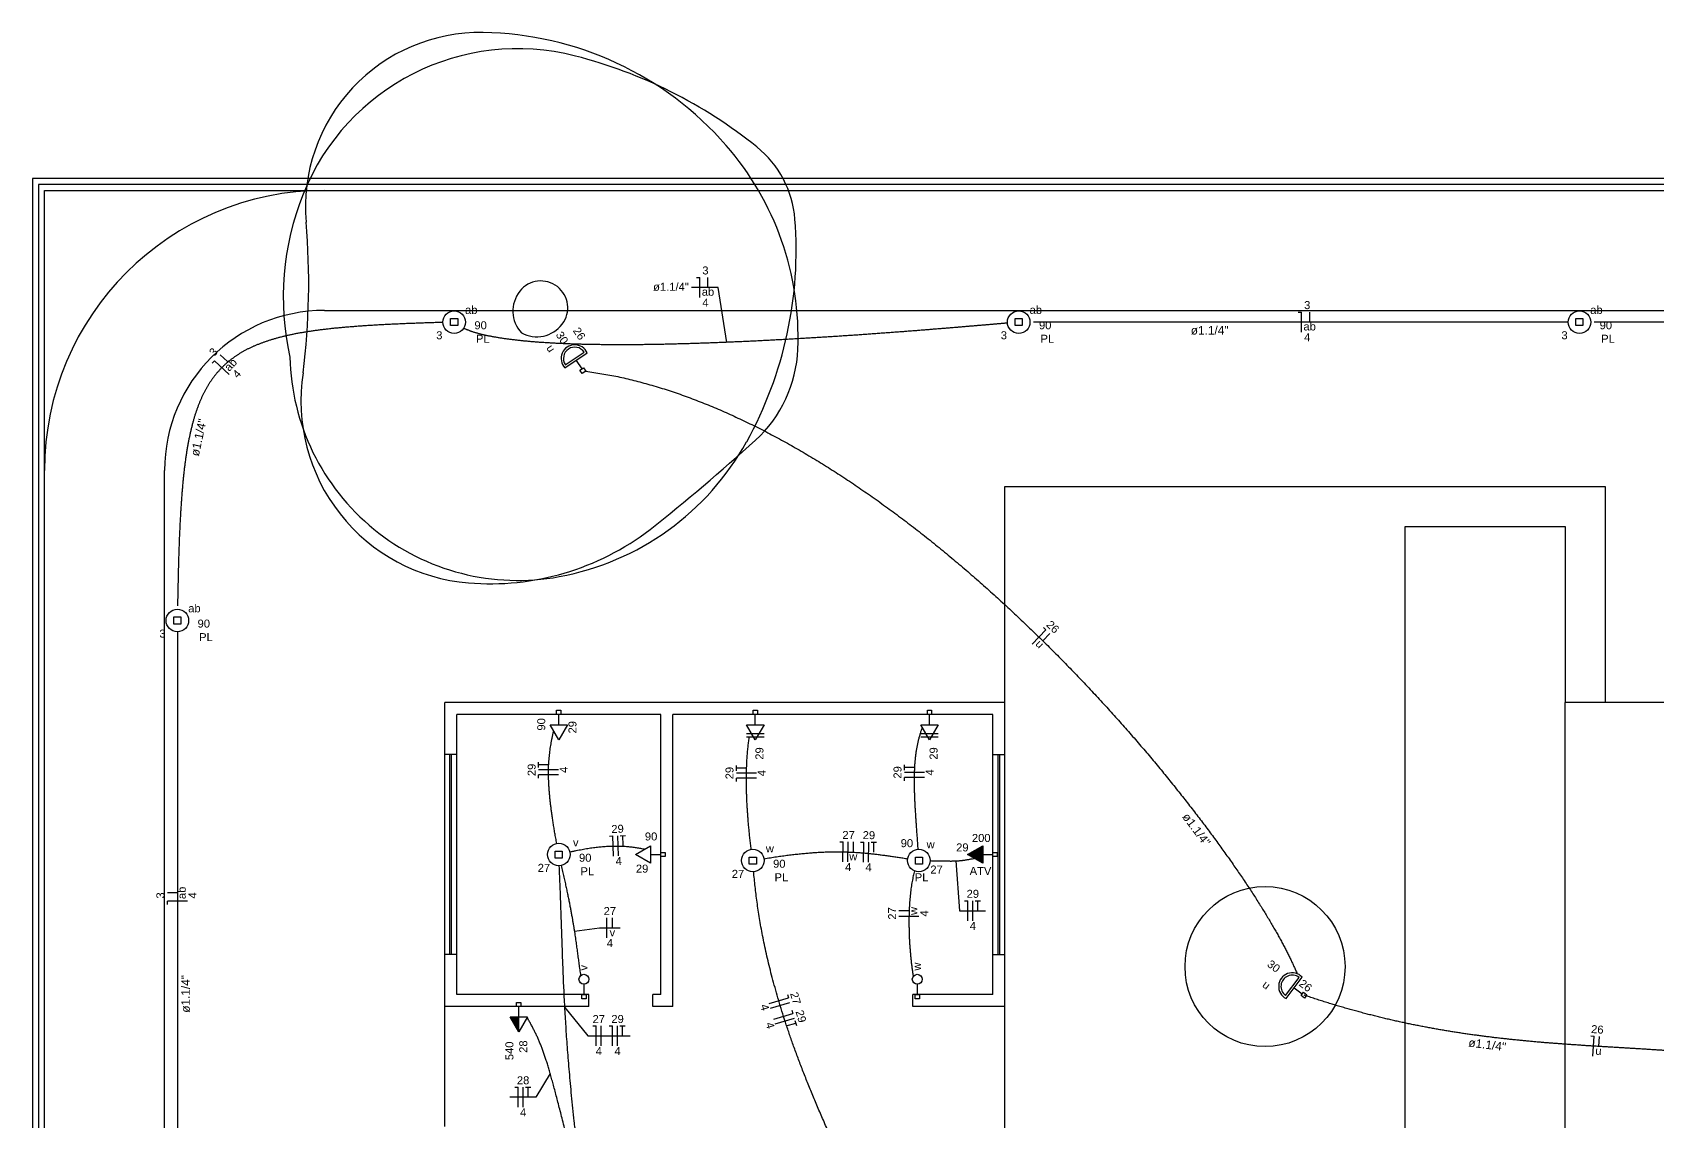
# Model space of a CAD drawing. Header units: millimetres. Extents: x -4.7 to 81.4, y -19.1 to 41.2.
# Drawn here: x -4.66 to 15.64, y 27.63 to 41.23 of the extents above; entities that cross this region are included whole.
import ezdxf

# ---------------------------------------------------------------- set-up
doc = ezdxf.new("R2010")
doc.units = ezdxf.units.MM
doc.header["$MEASUREMENT"] = 0
doc.linetypes.add('Dashed', pattern=[0.75, 0.5, -0.25])
doc.layers.get('0').update_dxf_attribs({"color": 1})
for name, color, linetype, lineweight in [('1', 1, 'Continuous', 30), ('3', 1, 'Continuous', 30), ('5', 1, 'Continuous', 30), ('EL-Condutos', 4, 'Continuous', 30), ('EL-Fios', 2, 'Continuous', 30), ('EL-Textos condutos', 2, 'Continuous', 30), ('EL-Textos fios', 2, 'Continuous', 30), ('EL-Textos pontos', 2, 'Continuous', 30), ('P-SIMBOL', 3, 'Continuous', 30), ('PROJECAO', 1, 'Continuous', 30)]:
    doc.layers.add(name, color=color, linetype=linetype, lineweight=lineweight)
doc.styles.add('Arial', font='arial.ttf')

msp = doc.modelspace()

# ---------------------------------------------------------------- hatches: boundary and pattern name
at = {"layer": 'P-SIMBOL', "linetype": 'Continuous'}
for points in [[(7.213, 31.069), (7.025, 30.961), (7.213, 30.853)], [(1.416, 28.933), (1.416, 28.746), (1.308, 28.933)]]:
    msp.add_hatch(color=256, dxfattribs=at).paths.add_polyline_path(points)

# ---------------------------------------------------------------- linework, layer by layer
for centre, radius, start, end in [((0.937, 39.049), 2.186, 89.0752, 184.876), ((0.905, 37.119), 4.116, 41.0767, 89.0752), ((1.406, 38.14), 2.891, 75.6085, 158.153), ((0.635, 35.138), 5.99, 51.1587, 75.6085), ((1.254, 37.423), 3.653, 357.688, 41.0767), ((3.585, 38.802), 1.286, 4.4792, 51.1587), ((1.925, 37.931), 3.451, 158.153, 192.615), ((-10.227, 38.097), 9.019, 352.9, 4.8756), ((-0.066, 38.516), 4.949, 331.042, 4.4792), ((1.742, 37.753), 0.399, 141.683, 223.043), ((1.693, 37.793), 0.336, 322.679, 141.683), ((1.642, 37.831), 0.399, 241.279, 322.679), ((1.406, 37.236), 2.849, 181.168, 280.455), ((3.28, 37.341), 1.625, 312.296, 357.688), ((0.976, 36.629), 2.281, 171.109, 265.31), ((1.31, 37.754), 3.376, 280.455, 331.042), ((-12.336, 54.506), 24.83, 308.31, 312.296), ((1.058, 37.633), 3.288, 265.31, 307.43)]:
    msp.add_arc(centre, radius, start, end)
at = {"layer": '1', "linetype": 'Continuous'}
for p, q in [((-1.009, 37.761), (48.991, 37.761)), ((-3.009, 16.761), (-3.009, 35.761)), ((7.491, 32.861), (7.491, 35.561)), ((7.491, 35.561), (14.991, 35.561)), ((14.991, 35.561), (14.991, 32.861)), ((12.491, 22.561), (12.491, 35.061)), ((12.491, 35.061), (14.491, 35.061)), ((14.491, 35.061), (14.491, 32.861)), ((14.491, 16.261), (14.491, 32.861)), ((18.491, 32.861), (14.491, 32.861)), ((7.341, 29.711), (7.341, 32.211)), ((7.406, 29.711), (7.406, 32.211)), ((7.426, 29.711), (7.426, 32.211)), ((7.491, 29.711), (7.491, 32.211)), ((0.491, 27.561), (0.491, 29.061)), ((7.491, 19.061), (7.491, 29.061))]:
    msp.add_line(p, q, dxfattribs=at)
at = {"layer": '1'}
for p, q in [((0.491, 29.711), (0.491, 32.211)), ((0.556, 29.711), (0.556, 32.211)), ((0.576, 29.711), (0.576, 32.211)), ((0.641, 29.711), (0.641, 32.211))]:
    msp.add_line(p, q, dxfattribs=at)
at = {"layer": '1', "linetype": 'Continuous'}
msp.add_circle((10.741, 29.561), 1, dxfattribs=at)
for radius in [3.5, 2]:
    msp.add_arc((-1.009, 35.761), radius, 90, 180, dxfattribs=at)
at = {"layer": '3'}
msp.add_line((-4.509, 39.261), (39.491, 39.261), dxfattribs=at)
msp.add_line((-4.509, 39.261), (39.491, 39.261), dxfattribs=at)
for points in [[(39.491, 39.411), (-4.659, 39.411), (-4.659, -0.889), (14.991, -0.889)], [(-4.509, -0.739), (-4.509, 39.261)]]:
    msp.add_lwpolyline(points, dxfattribs=at)
at = {"layer": '5', "linetype": 'Continuous'}
for p, q in [((0.491, 32.211), (0.491, 32.861)), ((7.491, 32.861), (0.491, 32.861)), ((0.641, 32.211), (0.641, 32.711)), ((3.191, 32.711), (0.641, 32.711)), ((3.191, 29.211), (3.191, 32.711)), ((3.341, 29.061), (3.341, 32.711)), ((7.341, 32.711), (3.341, 32.711)), ((7.341, 32.211), (7.341, 32.711)), ((7.491, 32.211), (7.491, 32.861)), ((0.641, 32.211), (0.491, 32.211)), ((7.341, 32.211), (7.491, 32.211)), ((0.491, 29.061), (0.491, 29.711)), ((0.641, 29.711), (0.491, 29.711)), ((0.641, 29.211), (0.641, 29.711)), ((7.341, 29.211), (7.341, 29.711)), ((7.341, 29.711), (7.491, 29.711)), ((7.491, 29.061), (7.491, 29.711)), ((2.291, 29.061), (0.491, 29.061)), ((2.291, 29.211), (0.641, 29.211)), ((3.191, 29.211), (3.091, 29.211)), ((3.341, 29.061), (3.091, 29.061)), ((6.341, 29.061), (6.341, 29.211)), ((7.341, 29.211), (6.341, 29.211)), ((7.491, 29.061), (6.341, 29.061))]:
    msp.add_line(p, q, dxfattribs=at)
at = {"layer": '5'}
for p, q in [((2.291, 29.061), (2.291, 29.211)), ((3.091, 29.061), (3.091, 29.211))]:
    msp.add_line(p, q, dxfattribs=at)
at = {"layer": 'EL-Condutos', "linetype": 'Dashed', "ltscale": 25}
for points, knots in [([(0.466, 37.611), (0.367, 37.608), (0.177, 37.602), (-0.1, 37.591), (-0.359, 37.578), (-0.601, 37.562), (-0.827, 37.544), (-1.037, 37.521), (-1.232, 37.494), (-1.412, 37.462), (-1.578, 37.423), (-1.73, 37.378), (-1.87, 37.326), (-1.998, 37.266), (-2.114, 37.196), (-2.219, 37.118), (-2.313, 37.029), (-2.397, 36.93), (-2.471, 36.819), (-2.537, 36.696), (-2.594, 36.561), (-2.643, 36.413), (-2.685, 36.251), (-2.721, 36.074), (-2.751, 35.883), (-2.775, 35.676), (-2.795, 35.452), (-2.811, 35.211), (-2.824, 34.952), (-2.834, 34.675), (-2.841, 34.379), (-2.845, 34.175), (-2.847, 34.07)], [0, 0, 0, 0, 0.294974, 0.571779, 0.83105, 1.073452, 1.299682, 1.510496, 1.70672, 1.889282, 2.059242, 2.21783, 2.366483, 2.506887, 2.64099, 2.770995, 2.899308, 3.028434, 3.160858, 3.298929, 3.444778, 3.600283, 3.767073, 3.946554, 4.139945, 4.348318, 4.572629, 4.813744, 5.072467, 5.349554, 5.645726, 5.961683, 5.961683, 5.961683, 5.961683]), ([(7.523, 37.603), (7.48, 37.599), (7.387, 37.591), (7.238, 37.578), (7.068, 37.564), (6.879, 37.548), (6.674, 37.531), (6.453, 37.513), (6.219, 37.495), (5.973, 37.477), (5.716, 37.458), (5.45, 37.44), (5.177, 37.423), (4.899, 37.406), (4.616, 37.39), (4.331, 37.376), (4.044, 37.363), (3.759, 37.352), (3.476, 37.343), (3.197, 37.336), (2.923, 37.332), (2.657, 37.331), (2.399, 37.333), (2.152, 37.338), (1.916, 37.347), (1.694, 37.36), (1.487, 37.377), (1.297, 37.399), (1.125, 37.424), (0.973, 37.455), (0.841, 37.49), (0.764, 37.522), (0.728, 37.537)], [0, 0, 0, 0, 0.129186, 0.280135, 0.45123, 0.640853, 0.847389, 1.06922, 1.304732, 1.552311, 1.810341, 2.077211, 2.35131, 2.631026, 2.914752, 3.200882, 3.487812, 3.77394, 4.057671, 4.337412, 4.611577, 4.878587, 5.136875, 5.384885, 5.621081, 5.843952, 6.052024, 6.243879, 6.418183, 6.573739, 6.70959, 6.825221, 6.825221, 6.825221, 6.825221]), ([(14.525, 37.615), (14.418, 37.615), (14.212, 37.615), (13.912, 37.615), (13.63, 37.615), (13.366, 37.615), (13.117, 37.615), (12.882, 37.615), (12.66, 37.615), (12.45, 37.615), (12.249, 37.615), (12.057, 37.615), (11.872, 37.615), (11.693, 37.615), (11.519, 37.615), (11.347, 37.615), (11.176, 37.615), (11.006, 37.615), (10.834, 37.615), (10.66, 37.615), (10.482, 37.615), (10.298, 37.615), (10.107, 37.615), (9.907, 37.615), (9.698, 37.615), (9.477, 37.615), (9.244, 37.615), (8.997, 37.615), (8.735, 37.615), (8.455, 37.615), (8.157, 37.615), (7.953, 37.615), (7.847, 37.615)], [0, 0, 0, 0, 0.319477, 0.619081, 0.900224, 1.16432, 1.412783, 1.647025, 1.868461, 2.078504, 2.278568, 2.470065, 2.65441, 2.833015, 3.007296, 3.178664, 3.348533, 3.518317, 3.68943, 3.863285, 4.041295, 4.224873, 4.415435, 4.614392, 4.823158, 5.043147, 5.275772, 5.522447, 5.784586, 6.063601, 6.360907, 6.677916, 6.677916, 6.677916, 6.677916]), ([(21.516, 37.615), (21.409, 37.615), (21.203, 37.615), (20.904, 37.615), (20.623, 37.615), (20.359, 37.615), (20.111, 37.615), (19.876, 37.615), (19.655, 37.615), (19.445, 37.615), (19.245, 37.615), (19.053, 37.615), (18.869, 37.615), (18.69, 37.615), (18.516, 37.615), (18.344, 37.615), (18.174, 37.615), (18.004, 37.615), (17.833, 37.615), (17.659, 37.615), (17.481, 37.615), (17.297, 37.615), (17.107, 37.615), (16.908, 37.615), (16.699, 37.615), (16.479, 37.615), (16.246, 37.615), (16, 37.615), (15.738, 37.615), (15.459, 37.615), (15.162, 37.615), (14.957, 37.615), (14.852, 37.615)], [0, 0, 0, 0, 0.318793, 0.617755, 0.898296, 1.161827, 1.409758, 1.643499, 1.86446, 2.074054, 2.273689, 2.464776, 2.648726, 2.826949, 3.000856, 3.171857, 3.341363, 3.510784, 3.68153, 3.855013, 4.032641, 4.215827, 4.40598, 4.604511, 4.81283, 5.032349, 5.264476, 5.510623, 5.7722, 6.050618, 6.347287, 6.663617, 6.663617, 6.663617, 6.663617]), ([(2.253, 37.003), (2.387, 36.982), (2.658, 36.939), (3.059, 36.836), (3.461, 36.707), (3.86, 36.551), (4.258, 36.372), (4.653, 36.17), (5.045, 35.947), (5.432, 35.706), (5.813, 35.448), (6.188, 35.176), (6.557, 34.89), (6.917, 34.593), (7.269, 34.287), (7.612, 33.973), (7.944, 33.654), (8.266, 33.332), (8.575, 33.007), (8.872, 32.683), (9.155, 32.361), (9.424, 32.042), (9.677, 31.729), (9.915, 31.424), (10.135, 31.129), (10.338, 30.845), (10.523, 30.574), (10.688, 30.318), (10.833, 30.079), (10.957, 29.859), (11.06, 29.66), (11.116, 29.532), (11.142, 29.473)], [0, 0, 0, 0, 0.407059, 0.820879, 1.242118, 1.671033, 2.107536, 2.551245, 3.00153, 3.457554, 3.918306, 4.382629, 4.849247, 5.316781, 5.783764, 6.24866, 6.709871, 7.165748, 7.614596, 8.054686, 8.484258, 8.901524, 9.304676, 9.69189, 10.06133, 10.411152, 10.739511, 11.044568, 11.324504, 11.577531, 11.801929, 11.996098, 11.996098, 11.996098, 11.996098]), ([(-2.849, 33.747), (-2.849, 33.639), (-2.849, 33.43), (-2.849, 33.127), (-2.849, 32.842), (-2.849, 32.574), (-2.849, 32.322), (-2.849, 32.085), (-2.849, 31.86), (-2.849, 31.648), (-2.849, 31.445), (-2.849, 31.251), (-2.849, 31.064), (-2.849, 30.883), (-2.849, 30.706), (-2.849, 30.532), (-2.849, 30.36), (-2.849, 30.188), (-2.849, 30.015), (-2.849, 29.839), (-2.849, 29.658), (-2.849, 29.472), (-2.849, 29.279), (-2.849, 29.078), (-2.849, 28.866), (-2.849, 28.643), (-2.849, 28.408), (-2.849, 28.158), (-2.849, 27.893), (-2.849, 27.61), (-2.849, 27.309), (-2.849, 27.102), (-2.849, 26.996)], [0, 0, 0, 0, 0.323257, 0.626392, 0.910834, 1.178015, 1.429364, 1.666311, 1.890288, 2.102724, 2.305049, 2.498694, 2.685089, 2.865664, 3.04185, 3.215077, 3.386775, 3.558374, 3.731305, 3.906999, 4.086884, 4.272393, 4.464954, 4.665998, 4.876956, 5.099257, 5.334333, 5.583613, 5.848527, 6.130506, 6.430981, 6.751381, 6.751381, 6.751381, 6.751381]), ([(18.281, 28.146), (18.198, 28.166), (18.033, 28.206), (17.787, 28.259), (17.545, 28.305), (17.307, 28.346), (17.072, 28.381), (16.84, 28.412), (16.61, 28.438), (16.383, 28.461), (16.158, 28.481), (15.934, 28.498), (15.711, 28.514), (15.489, 28.528), (15.268, 28.542), (15.046, 28.555), (14.824, 28.568), (14.602, 28.583), (14.379, 28.599), (14.154, 28.617), (13.928, 28.638), (13.699, 28.662), (13.469, 28.69), (13.235, 28.722), (12.998, 28.759), (12.758, 28.802), (12.514, 28.85), (12.266, 28.905), (12.013, 28.968), (11.756, 29.038), (11.493, 29.116), (11.317, 29.174), (11.228, 29.203)], [0, 0, 0, 0, 0.257095, 0.508421, 0.754568, 0.996105, 1.233573, 1.467492, 1.698354, 1.926633, 2.152777, 2.377221, 2.600379, 2.822656, 3.044447, 3.266141, 3.488126, 3.710794, 3.934542, 4.159777, 4.386921, 4.616412, 4.848707, 5.084284, 5.323647, 5.567319, 5.815853, 6.069822, 6.329825, 6.596484, 6.87044, 7.152355, 7.152355, 7.152355, 7.152355])]:
    msp.add_open_spline(points, degree=3, knots=knots, dxfattribs=at)
at = {"layer": 'EL-Condutos', "linetype": 'Continuous'}
for points, knots in [([(1.891, 31.099), (1.887, 31.121), (1.879, 31.165), (1.868, 31.229), (1.857, 31.292), (1.848, 31.352), (1.839, 31.41), (1.831, 31.466), (1.823, 31.521), (1.816, 31.574), (1.81, 31.625), (1.805, 31.674), (1.801, 31.723), (1.797, 31.77), (1.794, 31.815), (1.791, 31.86), (1.79, 31.904), (1.789, 31.946), (1.789, 31.988), (1.789, 32.029), (1.79, 32.07), (1.792, 32.11), (1.795, 32.15), (1.799, 32.189), (1.803, 32.228), (1.808, 32.267), (1.813, 32.306), (1.82, 32.345), (1.827, 32.385), (1.835, 32.424), (1.843, 32.464), (1.849, 32.491), (1.853, 32.505)], [0, 0, 0, 0, 0.067869, 0.133337, 0.196504, 0.257471, 0.316338, 0.373209, 0.428184, 0.481369, 0.532867, 0.582782, 0.631222, 0.678293, 0.724102, 0.768759, 0.812374, 0.855058, 0.896923, 0.93808, 0.978644, 1.018727, 1.058445, 1.09791, 1.137237, 1.176539, 1.215929, 1.255518, 1.295419, 1.33574, 1.376589, 1.418075, 1.418075, 1.418075, 1.418075]), ([(6.407, 31.028), (6.405, 31.05), (6.402, 31.094), (6.398, 31.158), (6.393, 31.221), (6.389, 31.283), (6.384, 31.344), (6.38, 31.403), (6.377, 31.461), (6.373, 31.518), (6.37, 31.574), (6.367, 31.629), (6.365, 31.682), (6.363, 31.735), (6.361, 31.787), (6.361, 31.837), (6.36, 31.887), (6.361, 31.936), (6.362, 31.984), (6.364, 32.031), (6.366, 32.078), (6.37, 32.124), (6.374, 32.169), (6.379, 32.213), (6.385, 32.257), (6.393, 32.3), (6.401, 32.342), (6.41, 32.384), (6.421, 32.426), (6.433, 32.467), (6.445, 32.507), (6.455, 32.534), (6.46, 32.548)], [0, 0, 0, 0, 0.065959, 0.13055, 0.193806, 0.255757, 0.316435, 0.375872, 0.4341, 0.49115, 0.547056, 0.601852, 0.655571, 0.708249, 0.759925, 0.810635, 0.86042, 0.909322, 0.957387, 1.00466, 1.051192, 1.097035, 1.142246, 1.186883, 1.231009, 1.274691, 1.317999, 1.361008, 1.403794, 1.44644, 1.48903, 1.531653, 1.531653, 1.531653, 1.531653]), ([(4.322, 31.028), (4.319, 31.051), (4.313, 31.096), (4.305, 31.163), (4.298, 31.228), (4.292, 31.291), (4.286, 31.354), (4.281, 31.414), (4.277, 31.473), (4.273, 31.53), (4.269, 31.586), (4.267, 31.641), (4.265, 31.694), (4.263, 31.745), (4.262, 31.795), (4.261, 31.844), (4.261, 31.891), (4.261, 31.937), (4.262, 31.981), (4.263, 32.024), (4.264, 32.065), (4.266, 32.105), (4.268, 32.144), (4.271, 32.181), (4.273, 32.217), (4.276, 32.252), (4.279, 32.285), (4.283, 32.317), (4.286, 32.348), (4.29, 32.378), (4.294, 32.406), (4.296, 32.424), (4.298, 32.433)], [0, 0, 0, 0, 0.068965, 0.136247, 0.201863, 0.265835, 0.32818, 0.388917, 0.448066, 0.505644, 0.561671, 0.616164, 0.66914, 0.720619, 0.770617, 0.819151, 0.866239, 0.911897, 0.956142, 0.99899, 1.040458, 1.08056, 1.119313, 1.156731, 1.192831, 1.227625, 1.261129, 1.293357, 1.324323, 1.354039, 1.38252, 1.409777, 1.409777, 1.409777, 1.409777]), ([(2.054, 30.994), (2.067, 30.997), (2.093, 31.003), (2.132, 31.011), (2.17, 31.018), (2.207, 31.025), (2.243, 31.032), (2.279, 31.038), (2.314, 31.043), (2.348, 31.048), (2.382, 31.052), (2.415, 31.056), (2.447, 31.059), (2.479, 31.062), (2.511, 31.064), (2.542, 31.066), (2.572, 31.067), (2.602, 31.068), (2.632, 31.068), (2.661, 31.068), (2.69, 31.067), (2.719, 31.066), (2.747, 31.064), (2.775, 31.062), (2.802, 31.059), (2.83, 31.056), (2.857, 31.053), (2.884, 31.049), (2.911, 31.044), (2.938, 31.039), (2.965, 31.034), (2.982, 31.03), (2.991, 31.028)], [0, 0, 0, 0, 0.0403812, 0.0798502, 0.1184374, 0.1561735, 0.1930898, 0.2292174, 0.2645883, 0.2992343, 0.3331879, 0.3664817, 0.3991488, 0.4312224, 0.4627363, 0.4937242, 0.5242204, 0.5542592, 0.5838753, 0.6131034, 0.6419784, 0.6705352, 0.6988088, 0.7268343, 0.7546464, 0.78228, 0.8097696, 0.8371495, 0.8644537, 0.8917159, 0.9189693, 0.9462467, 0.9462467, 0.9462467, 0.9462467]), ([(4.48, 30.909), (4.507, 30.914), (4.559, 30.922), (4.636, 30.934), (4.711, 30.944), (4.783, 30.954), (4.852, 30.962), (4.92, 30.97), (4.985, 30.976), (5.049, 30.982), (5.111, 30.986), (5.171, 30.99), (5.229, 30.993), (5.287, 30.995), (5.343, 30.996), (5.399, 30.996), (5.453, 30.996), (5.507, 30.994), (5.56, 30.992), (5.613, 30.99), (5.666, 30.986), (5.719, 30.982), (5.772, 30.977), (5.825, 30.972), (5.878, 30.966), (5.933, 30.959), (5.987, 30.952), (6.043, 30.944), (6.1, 30.936), (6.158, 30.927), (6.217, 30.918), (6.257, 30.912), (6.277, 30.909)], [0, 0, 0, 0, 0.081009, 0.159054, 0.234297, 0.306902, 0.377031, 0.444849, 0.510519, 0.574208, 0.63608, 0.696302, 0.75504, 0.812462, 0.868734, 0.924022, 0.978493, 1.032314, 1.085649, 1.138663, 1.19152, 1.24438, 1.297406, 1.350757, 1.404591, 1.459064, 1.514333, 1.570551, 1.627871, 1.686445, 1.746425, 1.80796, 1.80796, 1.80796, 1.80796]), ([(6.558, 30.885), (6.569, 30.884), (6.589, 30.884), (6.619, 30.884), (6.647, 30.883), (6.673, 30.883), (6.698, 30.882), (6.721, 30.882), (6.742, 30.881), (6.762, 30.881), (6.78, 30.881), (6.798, 30.881), (6.814, 30.88), (6.83, 30.881), (6.845, 30.881), (6.859, 30.881), (6.873, 30.881), (6.887, 30.882), (6.9, 30.883), (6.913, 30.884), (6.926, 30.885), (6.939, 30.886), (6.953, 30.888), (6.967, 30.889), (6.981, 30.891), (6.997, 30.894), (7.013, 30.896), (7.03, 30.899), (7.048, 30.902), (7.067, 30.906), (7.087, 30.909), (7.101, 30.912), (7.108, 30.913)], [0, 0, 0, 0, 0.0321664, 0.0621889, 0.0901953, 0.1163129, 0.1406693, 0.1633919, 0.1846083, 0.2044459, 0.2230325, 0.2404957, 0.2569635, 0.2725643, 0.2874266, 0.3016795, 0.3154524, 0.3288753, 0.3420785, 0.3551927, 0.3683487, 0.3816774, 0.3953096, 0.4093759, 0.4240065, 0.4393312, 0.4554794, 0.4725802, 0.4907623, 0.510154, 0.5308835, 0.5530789, 0.5530789, 0.5530789, 0.5530789]), ([(2.222, 26.701), (2.214, 26.768), (2.196, 26.9), (2.172, 27.093), (2.15, 27.279), (2.129, 27.456), (2.11, 27.626), (2.093, 27.79), (2.077, 27.947), (2.063, 28.098), (2.05, 28.244), (2.038, 28.385), (2.027, 28.521), (2.017, 28.653), (2.009, 28.781), (2.001, 28.906), (1.994, 29.028), (1.987, 29.148), (1.982, 29.266), (1.976, 29.383), (1.972, 29.498), (1.967, 29.613), (1.963, 29.727), (1.959, 29.842), (1.955, 29.957), (1.951, 30.074), (1.947, 30.192), (1.943, 30.312), (1.938, 30.435), (1.934, 30.561), (1.928, 30.69), (1.924, 30.777), (1.922, 30.821)], [0, 0, 0, 0, 0.203471, 0.398199, 0.584637, 0.763237, 0.934453, 1.098737, 1.256542, 1.408321, 1.554526, 1.695609, 1.832022, 1.964217, 2.092643, 2.217753, 2.339995, 2.459818, 2.577671, 2.694, 2.809253, 2.923877, 3.038315, 3.153015, 3.268419, 3.384974, 3.503123, 3.623311, 3.745983, 3.871583, 4.000558, 4.133352, 4.133352, 4.133352, 4.133352]), ([(1.948, 30.824), (1.953, 30.8), (1.965, 30.752), (1.98, 30.681), (1.995, 30.613), (2.009, 30.549), (2.022, 30.487), (2.034, 30.428), (2.046, 30.371), (2.056, 30.317), (2.066, 30.266), (2.075, 30.216), (2.084, 30.168), (2.092, 30.122), (2.099, 30.078), (2.106, 30.036), (2.113, 29.995), (2.119, 29.955), (2.125, 29.916), (2.13, 29.878), (2.135, 29.841), (2.14, 29.805), (2.145, 29.769), (2.15, 29.734), (2.154, 29.699), (2.159, 29.664), (2.164, 29.629), (2.168, 29.594), (2.173, 29.558), (2.178, 29.522), (2.183, 29.485), (2.187, 29.461), (2.188, 29.448)], [0, 0, 0, 0, 0.075892, 0.148348, 0.217519, 0.283557, 0.346615, 0.406846, 0.4644, 0.519431, 0.57209, 0.622529, 0.670901, 0.717356, 0.762047, 0.805124, 0.84674, 0.887044, 0.926188, 0.964323, 1.001597, 1.038162, 1.074167, 1.109762, 1.145096, 1.180318, 1.215577, 1.251024, 1.286807, 1.323076, 1.35998, 1.39767, 1.39767, 1.39767, 1.39767]), ([(5.676, 26.687), (5.644, 26.751), (5.581, 26.876), (5.49, 27.063), (5.403, 27.245), (5.32, 27.423), (5.242, 27.596), (5.168, 27.765), (5.099, 27.929), (5.033, 28.09), (4.971, 28.246), (4.913, 28.398), (4.858, 28.547), (4.807, 28.691), (4.76, 28.832), (4.715, 28.969), (4.674, 29.103), (4.636, 29.233), (4.601, 29.36), (4.568, 29.483), (4.538, 29.604), (4.511, 29.721), (4.486, 29.836), (4.464, 29.947), (4.443, 30.056), (4.425, 30.162), (4.408, 30.265), (4.394, 30.366), (4.381, 30.464), (4.37, 30.56), (4.36, 30.654), (4.354, 30.716), (4.352, 30.746)], [0, 0, 0, 0, 0.214239, 0.422152, 0.623896, 0.819628, 1.009503, 1.193677, 1.372305, 1.545544, 1.713547, 1.876468, 2.034463, 2.187682, 2.33628, 2.480406, 2.620212, 2.755847, 2.887458, 3.015193, 3.139196, 3.25961, 3.376577, 3.490237, 3.600726, 3.70818, 3.812731, 3.914508, 4.013639, 4.110248, 4.204456, 4.296381, 4.296381, 4.296381, 4.296381]), ([(6.362, 30.756), (6.359, 30.746), (6.353, 30.725), (6.346, 30.693), (6.338, 30.66), (6.331, 30.625), (6.325, 30.588), (6.319, 30.551), (6.314, 30.512), (6.309, 30.472), (6.305, 30.43), (6.302, 30.388), (6.299, 30.345), (6.296, 30.301), (6.294, 30.256), (6.293, 30.21), (6.292, 30.164), (6.292, 30.117), (6.292, 30.07), (6.293, 30.022), (6.294, 29.974), (6.296, 29.925), (6.298, 29.876), (6.301, 29.827), (6.305, 29.778), (6.309, 29.729), (6.314, 29.68), (6.319, 29.631), (6.324, 29.582), (6.331, 29.534), (6.338, 29.486), (6.343, 29.454), (6.345, 29.438)], [0, 0, 0, 0, 0.031531, 0.064477, 0.098793, 0.134429, 0.171335, 0.209454, 0.24873, 0.289104, 0.330515, 0.372904, 0.416206, 0.460359, 0.5053, 0.550963, 0.597284, 0.644198, 0.691639, 0.739542, 0.787841, 0.83647, 0.885363, 0.934455, 0.983679, 1.03297, 1.082262, 1.13149, 1.18059, 1.229496, 1.278144, 1.326471, 1.326471, 1.326471, 1.326471]), ([(2.206, 26.696), (2.193, 26.745), (2.168, 26.84), (2.133, 26.978), (2.099, 27.109), (2.067, 27.233), (2.038, 27.35), (2.01, 27.461), (1.983, 27.565), (1.958, 27.663), (1.935, 27.756), (1.912, 27.843), (1.891, 27.925), (1.871, 28.003), (1.851, 28.076), (1.832, 28.145), (1.814, 28.21), (1.796, 28.271), (1.779, 28.33), (1.761, 28.385), (1.744, 28.438), (1.727, 28.488), (1.709, 28.536), (1.691, 28.582), (1.673, 28.627), (1.654, 28.671), (1.634, 28.714), (1.613, 28.756), (1.592, 28.798), (1.569, 28.84), (1.545, 28.883), (1.528, 28.911), (1.52, 28.925)], [0, 0, 0, 0, 0.150938, 0.293823, 0.428975, 0.556717, 0.677371, 0.791256, 0.898695, 1.000009, 1.095519, 1.185546, 1.270412, 1.35044, 1.425951, 1.497271, 1.564723, 1.628634, 1.689333, 1.747151, 1.802419, 1.855474, 1.906655, 1.956303, 2.004761, 2.052376, 2.099494, 2.146463, 2.19363, 2.24134, 2.289938, 2.339763, 2.339763, 2.339763, 2.339763])]:
    msp.add_open_spline(points, degree=3, knots=knots, dxfattribs=at)
at = {"layer": 'EL-Fios'}
for p, q in [((3.637, 38.174), (3.679, 38.174)), ((3.679, 37.924), (3.679, 38.174)), ((3.781, 38.049), (3.781, 38.174)), ((11.156, 37.74), (11.197, 37.74)), ((11.197, 37.49), (11.197, 37.74)), ((11.299, 37.615), (11.299, 37.74)), ((-2.224, 37.121), (-2.315, 37.206)), ((-2.413, 37.101), (-2.385, 37.132)), ((-2.202, 36.961), (-2.385, 37.132)), ((7.83, 33.589), (8.004, 33.768)), ((7.965, 33.632), (8.052, 33.722)), ((7.975, 33.797), (8.004, 33.768)), ((1.664, 32.048), (1.664, 32.115)), ((1.789, 32.082), (1.664, 32.082)), ((6.235, 32.017), (6.235, 32.084)), ((1.914, 32.019), (1.664, 32.019)), ((1.914, 31.957), (1.664, 31.957)), ((1.664, 31.915), (1.664, 31.957)), ((4.136, 32.008), (4.136, 32.075)), ((4.261, 32.042), (4.136, 32.042)), ((4.386, 31.979), (4.136, 31.979)), ((4.386, 31.917), (4.136, 31.917)), ((4.136, 31.875), (4.136, 31.917)), ((6.36, 32.051), (6.235, 32.051)), ((6.485, 31.988), (6.235, 31.988)), ((6.485, 31.926), (6.235, 31.926)), ((6.235, 31.884), (6.235, 31.926)), ((2.55, 31.192), (2.592, 31.193)), ((2.601, 30.943), (2.592, 31.193)), ((2.663, 30.946), (2.654, 31.195)), ((2.684, 31.196), (2.75, 31.199)), ((2.721, 31.073), (2.717, 31.198)), ((5.428, 31.121), (5.47, 31.12)), ((5.467, 30.87), (5.47, 31.12)), ((5.529, 30.87), (5.532, 31.12)), ((5.597, 30.994), (5.599, 31.119)), ((5.686, 31.118), (5.728, 31.117)), ((5.725, 30.867), (5.728, 31.117)), ((5.787, 30.867), (5.79, 31.117)), ((5.819, 31.116), (5.886, 31.115)), ((5.851, 30.991), (5.853, 31.116)), ((-2.849, 30.481), (-2.974, 30.481)), ((-2.724, 30.38), (-2.974, 30.38)), ((-2.974, 30.338), (-2.974, 30.38)), ((6.292, 30.256), (6.167, 30.256)), ((6.986, 30.383), (7.028, 30.383)), ((7.028, 30.133), (7.028, 30.383)), ((7.09, 30.133), (7.09, 30.383)), ((7.12, 30.383), (7.186, 30.383)), ((7.153, 30.258), (7.153, 30.383)), ((2.519, 29.92), (2.519, 30.17)), ((2.586, 30.045), (2.586, 30.17)), ((6.417, 30.189), (6.167, 30.189)), ((4.545, 29.1), (4.785, 29.171)), ((4.562, 29.04), (4.802, 29.111)), ((4.773, 29.211), (4.785, 29.171)), ((4.602, 28.904), (4.842, 28.975)), ((4.62, 28.844), (4.86, 28.915)), ((4.758, 28.82), (4.878, 28.855)), ((4.83, 29.015), (4.842, 28.975)), ((4.868, 28.887), (4.887, 28.823)), ((2.343, 28.82), (2.385, 28.82)), ((2.385, 28.57), (2.385, 28.82)), ((2.447, 28.57), (2.447, 28.82)), ((2.547, 28.82), (2.589, 28.82)), ((2.589, 28.57), (2.589, 28.82)), ((2.651, 28.57), (2.651, 28.82)), ((2.68, 28.82), (2.747, 28.82)), ((2.714, 28.695), (2.714, 28.82)), ((14.811, 28.695), (14.852, 28.692)), ((14.836, 28.443), (14.852, 28.692)), ((14.911, 28.563), (14.919, 28.688)), ((1.367, 28.054), (1.409, 28.054)), ((1.409, 27.804), (1.409, 28.054)), ((1.471, 27.804), (1.471, 28.054)), ((1.501, 28.054), (1.567, 28.054)), ((1.534, 27.929), (1.534, 28.054))]:
    msp.add_line(p, q, dxfattribs=at)
at = {"layer": 'EL-Textos fios'}
for p, q in [((3.91, 38.049), (3.575, 38.049)), ((4.018, 37.362), (3.91, 38.049)), ((6.876, 30.882), (6.924, 30.258)), ((6.924, 30.258), (7.249, 30.258)), ((2.111, 30.004), (2.425, 30.045)), ((2.425, 30.045), (2.684, 30.045)), ((1.993, 29.051), (2.28, 28.695)), ((2.28, 28.695), (2.809, 28.695)), ((1.81, 28.223), (1.63, 27.929)), ((1.63, 27.929), (1.305, 27.929))]:
    msp.add_line(p, q, dxfattribs=at)
at = {"layer": 'P-SIMBOL'}
for p, q in [((0.565, 37.659), (0.654, 37.659)), ((0.565, 37.571), (0.565, 37.659)), ((0.654, 37.571), (0.565, 37.571)), ((0.654, 37.659), (0.654, 37.571)), ((7.619, 37.659), (7.708, 37.659)), ((7.619, 37.571), (7.619, 37.659)), ((7.708, 37.571), (7.619, 37.571)), ((7.708, 37.659), (7.708, 37.571)), ((14.625, 37.659), (14.713, 37.659)), ((14.625, 37.571), (14.625, 37.659)), ((14.713, 37.571), (14.625, 37.571)), ((14.713, 37.659), (14.713, 37.571)), ((1.992, 37.044), (2.271, 37.23)), ((1.998, 37.083), (2.233, 37.24)), ((2.132, 37.137), (2.203, 37.03)), ((2.181, 37.016), (2.225, 37.045)), ((2.21, 36.972), (2.181, 37.016)), ((2.254, 37.001), (2.21, 36.972)), ((2.225, 37.045), (2.254, 37.001)), ((-2.893, 33.931), (-2.805, 33.931)), ((-2.893, 33.842), (-2.893, 33.931)), ((-2.805, 33.931), (-2.805, 33.842)), ((-2.805, 33.842), (-2.893, 33.842)), ((1.889, 32.764), (1.942, 32.764)), ((1.889, 32.711), (1.889, 32.764)), ((1.942, 32.711), (1.889, 32.711)), ((1.916, 32.583), (1.916, 32.711)), ((1.942, 32.764), (1.942, 32.711)), ((4.346, 32.764), (4.399, 32.764)), ((4.346, 32.711), (4.346, 32.764)), ((4.399, 32.711), (4.346, 32.711)), ((4.372, 32.583), (4.372, 32.711)), ((4.399, 32.764), (4.399, 32.711)), ((6.522, 32.764), (6.575, 32.764)), ((6.522, 32.711), (6.522, 32.764)), ((6.575, 32.711), (6.522, 32.711)), ((6.549, 32.583), (6.549, 32.711)), ((6.575, 32.764), (6.575, 32.711)), ((1.916, 32.396), (1.808, 32.583)), ((1.808, 32.583), (2.024, 32.583)), ((2.024, 32.583), (1.916, 32.396)), ((4.372, 32.396), (4.264, 32.583)), ((4.264, 32.583), (4.481, 32.583)), ((4.481, 32.583), (4.372, 32.396)), ((6.549, 32.396), (6.44, 32.583)), ((6.44, 32.583), (6.657, 32.583)), ((6.657, 32.583), (6.549, 32.396)), ((4.264, 32.475), (4.481, 32.475)), ((4.264, 32.434), (4.481, 32.434)), ((6.44, 32.475), (6.657, 32.475)), ((6.44, 32.434), (6.657, 32.434)), ((2.875, 30.961), (3.063, 31.069)), ((3.063, 31.069), (3.063, 30.853)), ((7.025, 30.961), (7.213, 31.069)), ((7.213, 31.069), (7.213, 30.853)), ((1.872, 31.005), (1.96, 31.005)), ((1.872, 30.917), (1.872, 31.005)), ((1.96, 30.917), (1.872, 30.917)), ((1.96, 31.005), (1.96, 30.917)), ((3.063, 30.853), (2.875, 30.961)), ((3.063, 30.961), (3.191, 30.961)), ((3.191, 30.935), (3.191, 30.988)), ((3.191, 30.988), (3.244, 30.988)), ((3.244, 30.935), (3.191, 30.935)), ((3.244, 30.988), (3.244, 30.935)), ((4.297, 30.93), (4.385, 30.93)), ((4.297, 30.842), (4.297, 30.93)), ((4.385, 30.93), (4.385, 30.842)), ((6.372, 30.93), (6.46, 30.93)), ((6.372, 30.842), (6.372, 30.93)), ((6.46, 30.93), (6.46, 30.842)), ((7.213, 30.853), (7.025, 30.961)), ((7.213, 30.961), (7.341, 30.961)), ((7.341, 30.935), (7.341, 30.988)), ((7.341, 30.988), (7.394, 30.988)), ((7.394, 30.935), (7.341, 30.935)), ((7.394, 30.988), (7.394, 30.935)), ((4.385, 30.842), (4.297, 30.842)), ((6.46, 30.842), (6.372, 30.842)), ((2.231, 29.34), (2.231, 29.211)), ((6.396, 29.34), (6.396, 29.211)), ((10.996, 29.2), (11.166, 29.426)), ((11.003, 29.162), (11.204, 29.43)), ((11.104, 29.296), (11.207, 29.219)), ((11.191, 29.198), (11.223, 29.24)), ((11.223, 29.24), (11.265, 29.209)), ((1.39, 29.114), (1.443, 29.114)), ((1.39, 29.061), (1.39, 29.114)), ((1.443, 29.061), (1.39, 29.061)), ((1.416, 28.933), (1.416, 29.061)), ((1.443, 29.114), (1.443, 29.061)), ((2.204, 29.211), (2.257, 29.211)), ((2.204, 29.158), (2.204, 29.211)), ((2.257, 29.158), (2.204, 29.158)), ((2.257, 29.211), (2.257, 29.158)), ((6.37, 29.211), (6.423, 29.211)), ((6.37, 29.158), (6.37, 29.211)), ((6.423, 29.158), (6.37, 29.158)), ((6.423, 29.211), (6.423, 29.158)), ((11.233, 29.166), (11.191, 29.198)), ((11.265, 29.209), (11.233, 29.166)), ((1.416, 28.746), (1.308, 28.933)), ((1.308, 28.933), (1.525, 28.933)), ((1.416, 28.746), (1.416, 28.933)), ((1.525, 28.933), (1.416, 28.746))]:
    msp.add_line(p, q, dxfattribs=at)
for centre, radius in [((0.609, 37.615), 0.141), ((7.663, 37.615), 0.141), ((14.669, 37.615), 0.141), ((-2.849, 33.887), 0.141), ((1.916, 30.961), 0.141), ((4.341, 30.886), 0.141), ((6.416, 30.886), 0.141), ((2.231, 29.402), 0.0625), ((6.396, 29.402), 0.0625)]:
    msp.add_circle(centre, radius, dxfattribs=at)
for centre, radius, start, end in [((2.116, 37.161), 0.17, 23.9542, 223.428), ((2.116, 37.161), 0.141, 33.6912, 213.691), ((11.081, 29.313), 0.17, 43.3929, 242.866), ((11.081, 29.313), 0.141, 53.1299, 233.13)]:
    msp.add_arc(centre, radius, start, end, dxfattribs=at)
at = {"layer": 'PROJECAO'}
msp.add_lwpolyline([(14.991, -0.814), (27.416, -0.814), (27.416, -12.314), (52.566, -12.314), (52.566, 39.336), (-4.584, 39.336), (-4.584, -0.814), (14.991, -0.814)], dxfattribs=at)

# ---------------------------------------------------------------- texts
at = {"layer": 'EL-Textos condutos', "insert": (10.049, 37.457), "char_height": 0.1059, "width": 0.88956, "attachment_point": 8, "line_spacing_factor": 0.798, "style": 'Arial'}
msp.add_mtext('ø1.1/4"', dxfattribs=at)
at = {"layer": 'EL-Textos condutos', "char_height": 0.1059, "width": 0.88956, "attachment_point": 8, "line_spacing_factor": 0.798, "style": 'Arial'}
for insert, rotation in [((-2.529, 36.161), 77.6301), ((9.84, 31.241), 306.9621), ((-2.691, 29.22), 90.0002), ((13.511, 28.53), 352.8667)]:
    msp.add_mtext('ø1.1/4"', dxfattribs=dict(at, insert=insert, rotation=rotation))
at = {"layer": 'EL-Textos fios', "char_height": 0.1, "line_spacing_factor": 0.798, "style": 'Arial'}
for s, insert, width, attachment_point in [('3', (3.749, 38.209), 0.1059, 8), ('ø1.1/4"', (3.541, 38.004), 0.7413, 9), ('ab', (3.781, 37.943), 0.2118, 8), ('4', (3.749, 37.809), 0.1059, 8), ('3', (11.268, 37.776), 0.1059, 8), ('ab', (11.299, 37.509), 0.2118, 8), ('4', (11.268, 37.376), 0.1059, 8), ('29', (7.09, 30.419), 0.2118, 8), ('27', (2.555, 30.205), 0.2118, 8), ('4', (7.09, 30.019), 0.1059, 8), ('4', (2.555, 29.805), 0.1059, 8), ('v', (2.586, 29.939), 0.1059, 8), ('27', (2.416, 28.855), 0.2118, 8), ('29', (2.651, 28.855), 0.2118, 8), ('4', (2.416, 28.455), 0.1059, 8), ('4', (2.651, 28.455), 0.1059, 8), ('28', (1.471, 28.089), 0.2118, 8), ('4', (1.471, 27.689), 0.1059, 8)]:
    msp.add_mtext(s, dxfattribs=dict(at, insert=insert, width=width, attachment_point=attachment_point))
at = {"layer": 'EL-Textos fios', "char_height": 0.1, "attachment_point": 8, "line_spacing_factor": 0.798, "style": 'Arial'}
for s, insert, width, rotation in [('3', (-2.362, 37.207), 0.1059, 46.845), ('ab', (-2.147, 37.048), 0.2118, 46.845), ('4', (-2.07, 36.934), 0.1059, 46.845), ('26', (8.054, 33.769), 0.2118, 315.757), ('u', (7.891, 33.556), 0.1059, 315.757), ('29', (1.629, 32.019), 0.2118, 90.0002), ('4', (2.029, 32.019), 0.1059, 90.0002), ('29', (4.101, 31.979), 0.2118, 90.0002), ('4', (4.501, 31.979), 0.1059, 90.0002), ('29', (6.2, 31.988), 0.2118, 90.0002), ('4', (6.6, 31.988), 0.1059, 90.0002), ('29', (2.653, 31.231), 0.2118, 2.0626), ('27', (5.537, 31.155), 0.2118, 359.3248), ('29', (5.791, 31.152), 0.2118, 359.3248), ('4', (2.667, 30.831), 0.1059, 2.0626), ('w', (5.596, 30.888), 0.1059, 359.3248), ('4', (5.532, 30.755), 0.1059, 359.3248), ('4', (5.786, 30.752), 0.1059, 359.3248), ('3', (-3.01, 30.45), 0.1059, 90.0002), ('ab', (-2.743, 30.482), 0.2118, 90.0002), ('4', (-2.61, 30.45), 0.1059, 90.0002), ('27', (6.132, 30.225), 0.2118, 90.0002), ('w', (6.398, 30.256), 0.1059, 90.0002), ('4', (6.532, 30.225), 0.1059, 90.0002), ('27', (4.827, 29.151), 0.2118, 286.393), ('4', (4.444, 29.038), 0.1059, 286.393), ('4', (4.51, 28.812), 0.1059, 286.393), ('29', (4.894, 28.925), 0.2118, 286.393), ('26', (14.89, 28.725), 0.2118, 356.2938), ('u', (14.904, 28.457), 0.1059, 356.2938)]:
    msp.add_mtext(s, dxfattribs=dict(at, insert=insert, width=width, rotation=rotation))
at = {"layer": 'EL-Textos pontos', "char_height": 0.1, "attachment_point": 8, "line_spacing_factor": 0.798, "style": 'Arial'}
for s, insert, width in [('ab', (0.823, 37.716), 0.2118), ('ab', (7.877, 37.716), 0.2118), ('ab', (14.882, 37.716), 0.2118), ('90', (0.94, 37.524), 0.2118), ('90', (7.994, 37.524), 0.2118), ('90', (14.999, 37.524), 0.2118), ('3', (0.424, 37.399), 0.1059), ('PL', (0.967, 37.357), 0.2118), ('3', (7.478, 37.399), 0.1059), ('PL', (8.021, 37.357), 0.2118), ('3', (14.483, 37.399), 0.1059), ('PL', (15.026, 37.357), 0.2118), ('ab', (-2.636, 33.987), 0.2118), ('3', (-3.035, 33.671), 0.1059), ('90', (-2.519, 33.796), 0.2118), ('PL', (-2.492, 33.628), 0.2118), ('v', (2.129, 31.062), 0.1059), ('90', (3.07, 31.136), 0.2118), ('90', (6.266, 31.052), 0.2118), ('w', (6.563, 31.038), 0.1059), ('29', (6.959, 30.999), 0.2118), ('200', (7.195, 31.117), 0.3177), ('90', (2.247, 30.87), 0.2118), ('w', (4.554, 30.987), 0.1059), ('90', (4.672, 30.795), 0.2118), ('27', (1.731, 30.745), 0.2118), ('PL', (2.273, 30.702), 0.2118), ('29', (2.958, 30.734), 0.2118), ('27', (4.156, 30.67), 0.2118), ('PL', (4.698, 30.627), 0.2118), ('PL', (6.45, 30.627), 0.2118), ('27', (6.637, 30.724), 0.2118), ('ATV', (7.186, 30.706), 0.3177)]:
    msp.add_mtext(s, dxfattribs=dict(at, insert=insert, width=width))
at = {"layer": 'EL-Textos pontos', "char_height": 0.1, "line_spacing_factor": 0.798, "style": 'Arial'}
for s, insert, width, attachment_point, rotation in [('30', (1.916, 37.391), 0.2118, 8, 303.6897), ('26', (2.13, 37.443), 0.2118, 8, 303.6897), ('u', (1.776, 37.258), 0.1059, 8, 303.6897), ('90', (1.749, 32.588), 0.2118, 8, 90.0002), ('29', (2.139, 32.552), 0.2118, 8, 90.0002), ('29', (4.475, 32.224), 0.2118, 8, 90.0002), ('29', (6.651, 32.224), 0.2118, 8, 90.0002), ('v', (2.275, 29.511), 0.1059, 7, 90.0002), ('w', (6.441, 29.511), 0.1059, 7, 90.0002), ('30', (10.819, 29.525), 0.2118, 8, 323.1302), ('u', (10.728, 29.291), 0.1059, 8, 323.1302), ('26', (11.217, 29.282), 0.2118, 8, 323.1302), ('28', (1.524, 28.561), 0.2118, 8, 90.0002), ('540', (1.351, 28.508), 0.3177, 8, 90.0002)]:
    msp.add_mtext(s, dxfattribs=dict(at, insert=insert, width=width, attachment_point=attachment_point, rotation=rotation))

doc.saveas('drawing.dxf')
